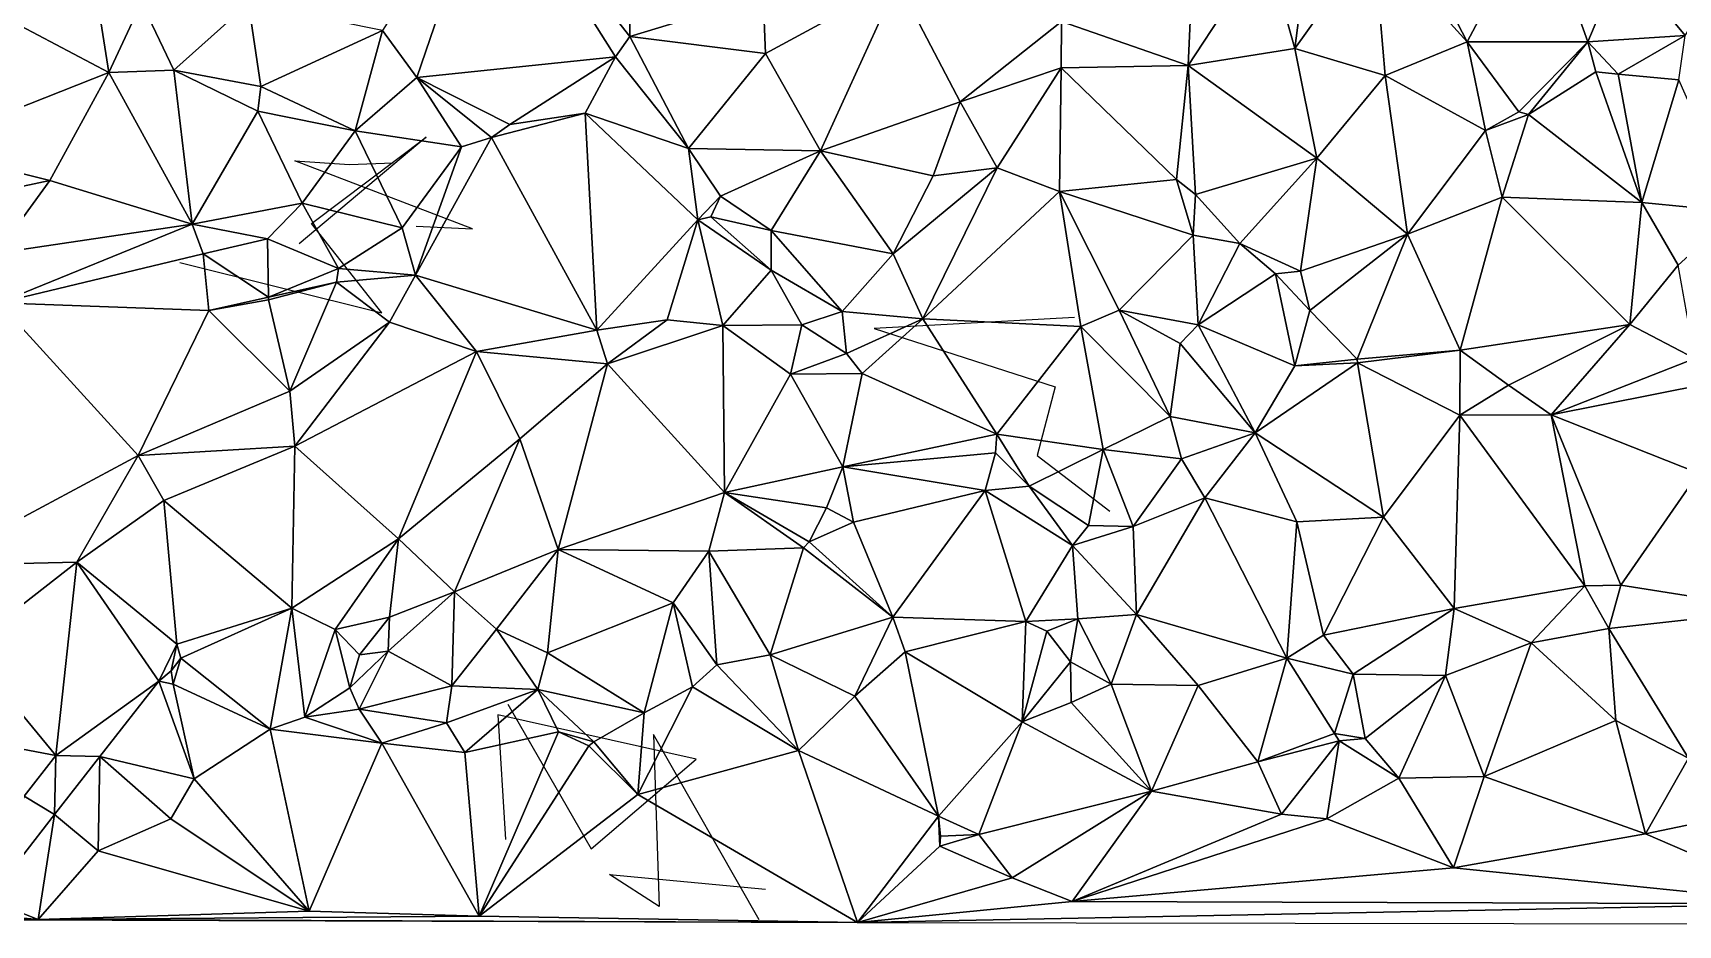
# Model space of a CAD drawing. Header units: metres. Extents: x -15.5 to 15.4, y -15.4 to 15.2.
# Drawn here: x -7.91 to 4.44, y -14.99 to -8.3 of the extents above; entities that cross this region are included whole.
import ezdxf

# ---------------------------------------------------------------- set-up
doc = ezdxf.new("R2010")
doc.units = ezdxf.units.M
doc.layers.add('CRACKS', color=1, linetype='Continuous')
doc.layers.add('STREET_MESH', color=7, linetype='Continuous')

msp = doc.modelspace()

# ---------------------------------------------------------------- linework, layer by layer
at = {"layer": 'CRACKS'}
for points in [[(-6.808, -10.02, 0.1), (-5.29, -10.398, 0.1), (-5.818, -9.728, 0.1), (-4.959, -9.078, 0.1), (-5.911, -9.881, 0.1)], [(-5.033, -9.747, 0.1), (-4.611, -9.768, 0.1), (-5.945, -9.258, 0.1), (-5.533, -9.284, 0.1), (-5.206, -9.271, 0.1)], [(-0.092, -10.432, 0.1), (-1.595, -10.516, 0.1), (-0.237, -10.953, 0.1), (-0.371, -11.468, 0.1), (0.174, -11.886, 0.1)], [(-4.344, -13.335, 0.1), (-3.719, -14.423, 0.1), (-2.932, -13.749, 0.1), (-4.419, -13.417, 0.1), (-4.362, -14.353, 0.1)], [(-2.459, -14.956, 0.1), (-3.251, -13.565, 0.1), (-3.21, -14.856, 0.1), (-3.582, -14.614, 0.1), (-2.41, -14.726, 0.1)]]:
    msp.add_polyline3d(points, dxfattribs=at)
at = {"layer": 'STREET_MESH'}
for points in [[(-5.029, -8.631), (-4.47, -6.997), (-5.286, -8.277)], [(-5.029, -8.631), (-3.538, -8.477), (-4.47, -6.997)], [(-4.47, -6.997), (-3.429, -8.324), (-3.423, -7.425)], [(-4.47, -6.997), (-3.538, -8.477), (-3.429, -8.324)], [(2.407, -7.49), (2.857, -8.363), (3.397, -7.342)], [(2.857, -8.363), (3.763, -8.363), (3.397, -7.342)], [(3.763, -8.363), (4.022, -7.744), (3.397, -7.342)], [(-3.429, -8.324), (-2.428, -8.017), (-3.423, -7.425)], [(2.857, -8.363), (2.407, -7.49), (2.154, -7.588)], [(-7.505, -7.546), (-9.066, -7.68), (-7.341, -8.593)], [(-7.096, -8.067), (-7.505, -7.546), (-7.341, -8.593)], [(0.763, -8.541), (0.803, -7.652), (-0.188, -8.21)], [(1.348, -7.648), (0.763, -8.541), (1.563, -8.414)], [(1.348, -7.648), (0.803, -7.652), (0.763, -8.541)], [(1.657, -7.674), (1.348, -7.648), (1.563, -8.414)], [(1.563, -8.414), (2.241, -8.617), (2.154, -7.588)], [(1.657, -7.674), (1.563, -8.414), (2.154, -7.588)], [(2.241, -8.617), (2.857, -8.363), (2.154, -7.588)], [(-9.066, -7.68), (-8.772, -9.16), (-7.341, -8.593)], [(3.763, -8.363), (4.492, -8.316), (4.022, -7.744)], [(4.492, -8.316), (4.755, -7.908), (4.022, -7.744)], [(-2.428, -8.017), (-3.429, -8.324), (-2.412, -8.45)], [(-1.42, -7.913), (-2.428, -8.017), (-2.412, -8.45)], [(-1.997, -9.181), (-1.42, -7.913), (-2.412, -8.45)], [(-1.42, -7.913), (-1.997, -9.181), (-0.95, -8.814)], [(-0.188, -8.21), (-1.42, -7.913), (-0.95, -8.814)], [(-6.852, -8.577), (-7.096, -8.067), (-7.341, -8.593)], [(-7.096, -8.067), (-6.852, -8.577), (-6.291, -8.076)], [(-6.852, -8.577), (-6.198, -8.699), (-6.291, -8.076)], [(-6.291, -8.076), (-6.198, -8.699), (-5.286, -8.277)], [(-0.192, -8.559), (-0.188, -8.21), (-0.95, -8.814)], [(-0.192, -8.559), (0.763, -8.541), (-0.188, -8.21)], [(-6.198, -8.699), (-5.491, -9.032), (-5.286, -8.277)], [(-5.491, -9.032), (-5.029, -8.631), (-5.286, -8.277)], [(-3.429, -8.324), (-3.538, -8.477), (-2.99, -9.165)], [(-3.429, -8.324), (-2.99, -9.165), (-2.412, -8.45)], [(2.857, -8.363), (2.241, -8.617), (2.993, -9.029)], [(3.244, -8.888), (2.857, -8.363), (2.993, -9.029)], [(3.244, -8.888), (3.763, -8.363), (2.857, -8.363)], [(3.244, -8.888), (3.318, -8.908), (3.763, -8.363)], [(3.318, -8.908), (3.822, -8.589), (3.763, -8.363)], [(3.989, -8.605), (4.492, -8.316), (3.763, -8.363)], [(3.822, -8.589), (3.989, -8.605), (3.763, -8.363)], [(4.492, -8.316), (3.989, -8.605), (4.445, -8.648)], [(-5.029, -8.631), (-4.33, -8.984), (-3.538, -8.477)], [(-3.538, -8.477), (-4.33, -8.984), (-3.765, -8.9)], [(-2.99, -9.165), (-3.538, -8.477), (-3.765, -8.9)], [(-2.99, -9.165), (-1.997, -9.181), (-2.412, -8.45)], [(0.763, -8.541), (1.728, -9.236), (1.563, -8.414)], [(1.728, -9.236), (2.241, -8.617), (1.563, -8.414)], [(-8.772, -9.16), (-7.782, -9.405), (-7.341, -8.593)], [(-7.782, -9.405), (-6.714, -9.732), (-7.341, -8.593)], [(-6.714, -9.732), (-6.852, -8.577), (-7.341, -8.593)], [(-6.222, -8.884), (-6.852, -8.577), (-6.714, -9.732)], [(-6.222, -8.884), (-6.198, -8.699), (-6.852, -8.577)], [(-4.693, -9.152), (-5.029, -8.631), (-5.491, -9.032)], [(-5.029, -8.631), (-4.693, -9.152), (-4.468, -9.082)], [(-4.33, -8.984), (-5.029, -8.631), (-4.468, -9.082)], [(-0.671, -9.309), (-0.192, -8.559), (-0.95, -8.814)], [(-0.192, -8.559), (-0.671, -9.309), (-0.205, -9.488)], [(0.675, -9.397), (-0.192, -8.559), (-0.205, -9.488)], [(-0.192, -8.559), (0.675, -9.397), (0.763, -8.541)], [(0.675, -9.397), (0.816, -9.509), (0.763, -8.541)], [(0.816, -9.509), (1.728, -9.236), (0.763, -8.541)], [(2.408, -9.808), (2.241, -8.617), (1.728, -9.236)], [(2.241, -8.617), (2.408, -9.808), (2.993, -9.029)], [(3.822, -8.589), (3.318, -8.908), (4.167, -9.57)], [(3.989, -8.605), (3.822, -8.589), (4.167, -9.57)], [(3.989, -8.605), (4.167, -9.57), (4.445, -8.648)], [(-6.198, -8.699), (-6.222, -8.884), (-5.491, -9.032)], [(4.167, -9.57), (4.884, -9.64), (4.445, -8.648)], [(-5.889, -9.575), (-6.222, -8.884), (-6.714, -9.732)], [(-6.222, -8.884), (-5.889, -9.575), (-5.491, -9.032)], [(-1.997, -9.181), (-1.151, -9.369), (-0.95, -8.814)], [(-1.151, -9.369), (-0.671, -9.309), (-0.95, -8.814)], [(3.318, -8.908), (3.244, -8.888), (2.993, -9.029)], [(-4.468, -9.082), (-3.677, -10.529), (-3.765, -8.9)], [(-4.33, -8.984), (-4.468, -9.082), (-3.765, -8.9)], [(-2.99, -9.165), (-3.765, -8.9), (-2.919, -9.699)], [(-3.765, -8.9), (-3.677, -10.529), (-2.919, -9.699)], [(3.12, -9.529), (3.318, -8.908), (2.993, -9.029)], [(3.318, -8.908), (3.12, -9.529), (4.167, -9.57)], [(-5.491, -9.032), (-5.889, -9.575), (-5.137, -9.76)], [(-4.693, -9.152), (-5.491, -9.032), (-5.137, -9.76)], [(-4.693, -9.152), (-5.038, -10.115), (-4.468, -9.082)], [(-5.038, -10.115), (-3.677, -10.529), (-4.468, -9.082)], [(2.408, -9.808), (3.12, -9.529), (2.993, -9.029)], [(-8.221, -9.498), (-7.782, -9.405), (-8.772, -9.16)], [(-5.038, -10.115), (-4.693, -9.152), (-5.137, -9.76)], [(-2.749, -9.521), (-2.99, -9.165), (-2.919, -9.699)], [(-2.749, -9.521), (-1.997, -9.181), (-2.99, -9.165)], [(-2.749, -9.521), (-2.367, -9.78), (-1.997, -9.181)], [(-1.997, -9.181), (-2.367, -9.78), (-1.452, -9.955)], [(-1.997, -9.181), (-1.452, -9.955), (-1.151, -9.369)], [(0.816, -9.509), (1.151, -9.878), (1.728, -9.236)], [(1.151, -9.878), (1.606, -10.086), (1.728, -9.236)], [(1.606, -10.086), (2.408, -9.808), (1.728, -9.236)], [(-1.452, -9.955), (-0.671, -9.309), (-1.151, -9.369)], [(-0.671, -9.309), (-1.452, -9.955), (-1.229, -10.442)], [(-0.671, -9.309), (-1.229, -10.442), (-0.205, -9.488)], [(-8.221, -9.498), (-8.18, -9.95), (-7.782, -9.405)], [(-8.18, -9.95), (-6.714, -9.732), (-7.782, -9.405)], [(-1.229, -10.442), (-0.044, -10.5), (-0.205, -9.488)], [(0.799, -9.816), (0.675, -9.397), (-0.205, -9.488)], [(-0.205, -9.488), (-0.044, -10.5), (0.243, -10.379)], [(0.799, -9.816), (-0.205, -9.488), (0.243, -10.379)], [(0.816, -9.509), (0.675, -9.397), (0.799, -9.816)], [(1.151, -9.878), (0.816, -9.509), (0.799, -9.816)], [(-6.15, -9.842), (-5.889, -9.575), (-6.714, -9.732)], [(-6.15, -9.842), (-5.616, -10.064), (-5.889, -9.575)], [(-5.889, -9.575), (-5.616, -10.064), (-5.137, -9.76)], [(-2.82, -9.676), (-2.749, -9.521), (-2.919, -9.699)], [(-2.82, -9.676), (-2.367, -9.78), (-2.749, -9.521)], [(2.804, -10.679), (3.12, -9.529), (2.408, -9.808)], [(3.12, -9.529), (2.804, -10.679), (4.077, -10.485)], [(4.167, -9.57), (3.12, -9.529), (4.077, -10.485)], [(4.44, -10.039), (4.167, -9.57), (4.077, -10.485)], [(4.44, -10.039), (4.884, -9.64), (4.167, -9.57)], [(-6.714, -9.732), (-8.18, -9.95), (-8.166, -10.324)], [(-6.632, -9.955), (-6.714, -9.732), (-8.166, -10.324)], [(-6.15, -9.842), (-6.714, -9.732), (-6.632, -9.955)], [(-3.677, -10.529), (-3.148, -10.45), (-2.919, -9.699)], [(-3.148, -10.45), (-2.73, -10.493), (-2.919, -9.699)], [(-2.369, -10.078), (-2.82, -9.676), (-2.919, -9.699)], [(-2.73, -10.493), (-2.369, -10.078), (-2.919, -9.699)], [(-2.367, -9.78), (-2.82, -9.676), (-2.369, -10.078)], [(-6.142, -10.281), (-6.15, -9.842), (-6.632, -9.955)], [(-5.616, -10.064), (-6.15, -9.842), (-6.142, -10.281)], [(-5.616, -10.064), (-5.038, -10.115), (-5.137, -9.76)], [(-1.835, -10.388), (-2.367, -9.78), (-2.369, -10.078)], [(-2.367, -9.78), (-1.835, -10.388), (-1.452, -9.955)], [(0.836, -10.487), (0.799, -9.816), (0.243, -10.379)], [(1.151, -9.878), (0.799, -9.816), (0.836, -10.487)], [(1.418, -10.106), (1.151, -9.878), (0.836, -10.487)], [(1.418, -10.106), (1.606, -10.086), (1.151, -9.878)], [(2.408, -9.808), (1.606, -10.086), (1.675, -10.38)], [(2.032, -10.747), (2.408, -9.808), (1.675, -10.38)], [(2.032, -10.747), (2.804, -10.679), (2.408, -9.808)], [(-6.589, -10.38), (-6.632, -9.955), (-8.166, -10.324)], [(-6.589, -10.38), (-6.142, -10.281), (-6.632, -9.955)], [(-1.452, -9.955), (-1.835, -10.388), (-1.229, -10.442)], [(-5.632, -10.168), (-5.616, -10.064), (-6.142, -10.281)], [(-5.616, -10.064), (-5.632, -10.168), (-5.038, -10.115)], [(-5.632, -10.168), (-5.234, -10.467), (-5.038, -10.115)], [(-5.038, -10.115), (-5.234, -10.467), (-4.579, -10.689)], [(-5.038, -10.115), (-4.579, -10.689), (-3.677, -10.529)], [(-2.73, -10.493), (-2.138, -10.488), (-2.369, -10.078)], [(-2.138, -10.488), (-1.835, -10.388), (-2.369, -10.078)], [(1.564, -10.795), (1.418, -10.106), (0.836, -10.487)], [(1.606, -10.086), (1.418, -10.106), (1.675, -10.38)], [(1.418, -10.106), (1.564, -10.795), (1.675, -10.38)], [(4.566, -10.742), (4.44, -10.039), (4.077, -10.485)], [(-6.142, -10.301), (-5.632, -10.168), (-6.142, -10.281)], [(-5.632, -10.168), (-6.142, -10.301), (-5.982, -10.986)], [(-5.234, -10.467), (-5.632, -10.168), (-5.982, -10.986)], [(-8.166, -10.324), (-8.661, -12.294), (-7.121, -11.469)], [(-6.589, -10.38), (-8.166, -10.324), (-7.121, -11.469)], [(-6.142, -10.301), (-6.142, -10.281), (-6.589, -10.38)], [(-6.142, -10.301), (-6.589, -10.38), (-5.982, -10.986)], [(-5.982, -10.986), (-6.589, -10.38), (-7.121, -11.469)], [(-5.944, -11.398), (-5.234, -10.467), (-5.982, -10.986)], [(-4.579, -10.689), (-5.234, -10.467), (-5.944, -11.398)], [(-3.148, -10.45), (-3.677, -10.529), (-3.598, -10.78)], [(-2.73, -10.493), (-3.148, -10.45), (-3.598, -10.78)], [(-2.718, -11.748), (-2.73, -10.493), (-3.598, -10.78)], [(-2.223, -10.858), (-2.138, -10.488), (-2.73, -10.493)], [(-2.223, -10.858), (-2.73, -10.493), (-2.718, -11.748)], [(-2.223, -10.858), (-1.803, -10.703), (-2.138, -10.488)], [(-2.138, -10.488), (-1.803, -10.703), (-1.835, -10.388)], [(-1.835, -10.388), (-1.803, -10.703), (-1.229, -10.442)], [(-1.803, -10.703), (-1.686, -10.853), (-1.229, -10.442)], [(-1.229, -10.442), (-1.686, -10.853), (-0.673, -11.31)], [(-0.044, -10.5), (-1.229, -10.442), (-0.673, -11.31)], [(-0.044, -10.5), (0.627, -11.177), (0.243, -10.379)], [(0.627, -11.177), (0.702, -10.629), (0.243, -10.379)], [(0.702, -10.629), (0.836, -10.487), (0.243, -10.379)], [(0.702, -10.629), (1.266, -11.299), (0.836, -10.487)], [(1.266, -11.299), (1.564, -10.795), (0.836, -10.487)], [(1.564, -10.795), (2.032, -10.747), (1.675, -10.38)], [(2.804, -10.679), (3.168, -10.941), (4.077, -10.485)], [(3.168, -10.941), (3.488, -11.163), (4.077, -10.485)], [(3.488, -11.163), (4.566, -10.742), (4.077, -10.485)], [(-3.677, -10.529), (-4.579, -10.689), (-3.598, -10.78)], [(0.125, -11.425), (-0.044, -10.5), (-0.673, -11.31)], [(0.627, -11.177), (-0.044, -10.5), (0.125, -11.425)], [(-4.579, -10.689), (-5.944, -11.398), (-5.165, -12.096)], [(-4.255, -11.343), (-4.579, -10.689), (-5.165, -12.096)], [(-4.579, -10.689), (-4.255, -11.343), (-3.598, -10.78)], [(-1.803, -10.703), (-2.223, -10.858), (-1.686, -10.853)], [(1.266, -11.299), (0.702, -10.629), (0.627, -11.177)], [(2.804, -10.679), (2.032, -10.747), (2.034, -10.773)], [(2.801, -11.166), (2.804, -10.679), (2.034, -10.773)], [(3.168, -10.941), (2.804, -10.679), (2.801, -11.166)], [(4.566, -10.742), (3.488, -11.163), (4.658, -10.932)], [(-4.255, -11.343), (-3.966, -12.176), (-3.598, -10.78)], [(-3.966, -12.176), (-2.718, -11.748), (-3.598, -10.78)], [(-2.223, -10.858), (-2.718, -11.748), (-1.829, -11.555)], [(-1.686, -10.853), (-2.223, -10.858), (-1.829, -11.555)], [(-1.686, -10.853), (-1.829, -11.555), (-0.673, -11.31)], [(2.034, -10.773), (1.266, -11.299), (2.229, -11.933)], [(1.564, -10.795), (1.266, -11.299), (2.034, -10.773)], [(2.032, -10.747), (1.564, -10.795), (2.034, -10.773)], [(2.801, -11.166), (2.034, -10.773), (2.229, -11.933)], [(-5.944, -11.398), (-5.982, -10.986), (-7.121, -11.469)], [(3.168, -10.941), (2.801, -11.166), (3.488, -11.163)], [(4.658, -10.932), (3.488, -11.163), (4.593, -11.602)], [(0.712, -11.495), (0.627, -11.177), (0.125, -11.425)], [(0.712, -11.495), (1.266, -11.299), (0.627, -11.177)], [(2.759, -12.617), (2.801, -11.166), (2.229, -11.933)], [(2.801, -11.166), (2.759, -12.617), (3.739, -12.447)], [(3.488, -11.163), (2.801, -11.166), (3.739, -12.447)], [(3.488, -11.163), (4.009, -12.442), (4.593, -11.602)], [(4.009, -12.442), (3.488, -11.163), (3.739, -12.447)], [(-4.745, -12.493), (-4.255, -11.343), (-5.165, -12.096)], [(-4.255, -11.343), (-4.745, -12.493), (-3.966, -12.176)], [(-1.829, -11.555), (-0.683, -11.45), (-0.673, -11.31)], [(-0.683, -11.45), (-0.431, -11.7), (-0.673, -11.31)], [(-0.431, -11.7), (0.125, -11.425), (-0.673, -11.31)], [(1.266, -11.299), (0.712, -11.495), (0.886, -11.788)], [(1.577, -11.966), (1.266, -11.299), (0.886, -11.788)], [(1.266, -11.299), (1.577, -11.966), (2.229, -11.933)], [(-8.661, -12.294), (-7.58, -12.27), (-7.121, -11.469)], [(-7.58, -12.27), (-6.928, -11.808), (-7.121, -11.469)], [(-6.928, -11.808), (-5.944, -11.398), (-7.121, -11.469)], [(-5.944, -11.398), (-6.928, -11.808), (-5.967, -12.615)], [(-5.944, -11.398), (-5.967, -12.615), (-5.165, -12.096)], [(-0.762, -11.733), (-0.683, -11.45), (-1.829, -11.555)], [(-0.431, -11.7), (-0.683, -11.45), (-0.762, -11.733)], [(-0.431, -11.7), (0.015, -11.994), (0.125, -11.425)], [(0.015, -11.994), (0.348, -12.002), (0.125, -11.425)], [(0.348, -12.002), (0.712, -11.495), (0.125, -11.425)], [(-2.718, -11.748), (-1.953, -11.862), (-1.829, -11.555)], [(-1.953, -11.862), (-1.75, -11.97), (-1.829, -11.555)], [(-1.75, -11.97), (-0.762, -11.733), (-1.829, -11.555)], [(0.712, -11.495), (0.348, -12.002), (0.886, -11.788)], [(4.009, -12.442), (5.182, -12.629), (4.593, -11.602)], [(-0.762, -11.733), (-1.75, -11.97), (-1.455, -12.682)], [(-0.457, -12.716), (-0.762, -11.733), (-1.455, -12.682)], [(-0.431, -11.7), (-0.762, -11.733), (-0.106, -12.144)], [(-0.762, -11.733), (-0.457, -12.716), (-0.106, -12.144)], [(0.015, -11.994), (-0.431, -11.7), (-0.106, -12.144)], [(-6.928, -11.808), (-7.58, -12.27), (-6.829, -12.885)], [(-5.967, -12.615), (-6.928, -11.808), (-6.829, -12.885)], [(-2.718, -11.748), (-3.966, -12.176), (-2.835, -12.188)], [(-2.126, -12.162), (-2.718, -11.748), (-2.835, -12.188)], [(-2.083, -12.118), (-2.718, -11.748), (-2.126, -12.162)], [(-2.083, -12.118), (-1.953, -11.862), (-2.718, -11.748)], [(0.348, -12.002), (0.374, -12.664), (0.886, -11.788)], [(0.374, -12.664), (1.503, -12.992), (0.886, -11.788)], [(1.503, -12.992), (1.577, -11.966), (0.886, -11.788)], [(-1.953, -11.862), (-2.083, -12.118), (-1.75, -11.97)], [(-1.75, -11.97), (-2.083, -12.118), (-1.455, -12.682)], [(1.779, -12.819), (1.577, -11.966), (1.503, -12.992)], [(1.577, -11.966), (1.779, -12.819), (2.229, -11.933)], [(1.779, -12.819), (2.759, -12.617), (2.229, -11.933)], [(-5.967, -12.615), (-5.641, -12.776), (-5.165, -12.096)], [(-5.641, -12.776), (-5.234, -12.682), (-5.165, -12.096)], [(-5.234, -12.682), (-4.745, -12.493), (-5.165, -12.096)], [(0.348, -12.002), (0.015, -11.994), (-0.106, -12.144)], [(0.374, -12.664), (0.348, -12.002), (-0.106, -12.144)], [(-4.745, -12.493), (-4.43, -12.773), (-3.966, -12.176)], [(-4.43, -12.773), (-4.048, -12.95), (-3.966, -12.176)], [(-4.048, -12.95), (-3.105, -12.576), (-3.966, -12.176)], [(-3.966, -12.176), (-3.105, -12.576), (-2.835, -12.188)], [(-3.105, -12.576), (-2.777, -13.04), (-2.835, -12.188)], [(-2.375, -12.967), (-2.126, -12.162), (-2.835, -12.188)], [(-2.777, -13.04), (-2.375, -12.967), (-2.835, -12.188)], [(-2.126, -12.162), (-2.375, -12.967), (-1.455, -12.682)], [(-2.083, -12.118), (-2.126, -12.162), (-1.455, -12.682)], [(-0.457, -12.716), (-0.065, -12.695), (-0.106, -12.144)], [(-0.065, -12.695), (0.374, -12.664), (-0.106, -12.144)], [(-8.405, -12.914), (-7.58, -12.27), (-8.661, -12.294)], [(-7.58, -12.27), (-8.405, -12.914), (-7.739, -13.721)], [(-6.965, -13.164), (-7.58, -12.27), (-7.739, -13.721)], [(-7.58, -12.27), (-6.965, -13.164), (-6.829, -12.885)], [(2.759, -12.617), (3.336, -12.875), (3.739, -12.447)], [(3.336, -12.875), (3.919, -12.767), (3.739, -12.447)], [(3.919, -12.767), (4.009, -12.442), (3.739, -12.447)], [(4.009, -12.442), (3.919, -12.767), (5.182, -12.629)], [(-5.244, -12.937), (-4.745, -12.493), (-5.234, -12.682)], [(-4.766, -13.198), (-4.745, -12.493), (-5.244, -12.937)], [(-4.745, -12.493), (-4.766, -13.198), (-4.43, -12.773)], [(-3.322, -13.402), (-3.105, -12.576), (-4.048, -12.95)], [(-3.105, -12.576), (-3.322, -13.402), (-2.958, -13.207)], [(-2.777, -13.04), (-3.105, -12.576), (-2.958, -13.207)], [(-5.967, -12.615), (-6.829, -12.885), (-6.799, -12.99)], [(-6.13, -13.523), (-5.967, -12.615), (-6.799, -12.99)], [(-5.967, -12.615), (-6.13, -13.523), (-5.869, -13.434)], [(-5.641, -12.776), (-5.967, -12.615), (-5.869, -13.434)], [(-5.234, -12.682), (-5.641, -12.776), (-5.459, -12.966)], [(-5.244, -12.937), (-5.234, -12.682), (-5.459, -12.966)], [(-2.375, -12.967), (-1.741, -13.275), (-1.455, -12.682)], [(-1.741, -13.275), (-1.362, -12.942), (-1.455, -12.682)], [(-1.362, -12.942), (-0.457, -12.716), (-1.455, -12.682)], [(-0.457, -12.716), (-1.362, -12.942), (-0.483, -13.469)], [(-0.299, -12.787), (-0.457, -12.716), (-0.483, -13.469)], [(-0.065, -12.695), (-0.457, -12.716), (-0.299, -12.787)], [(-0.121, -13.019), (-0.065, -12.695), (-0.299, -12.787)], [(-0.065, -12.695), (-0.121, -13.019), (0.185, -13.186)], [(0.374, -12.664), (-0.065, -12.695), (0.185, -13.186)], [(0.836, -13.196), (0.374, -12.664), (0.185, -13.186)], [(0.374, -12.664), (0.836, -13.196), (1.503, -12.992)], [(2.001, -13.111), (2.759, -12.617), (1.779, -12.819)], [(2.759, -12.617), (2.001, -13.111), (2.695, -13.12)], [(3.336, -12.875), (2.759, -12.617), (2.695, -13.12)], [(5.182, -12.629), (3.919, -12.767), (4.518, -13.742)], [(-5.53, -13.213), (-5.641, -12.776), (-5.869, -13.434)], [(-5.641, -12.776), (-5.53, -13.213), (-5.459, -12.966)], [(-4.43, -12.773), (-4.766, -13.198), (-4.119, -13.226)], [(-4.048, -12.95), (-4.43, -12.773), (-4.119, -13.226)], [(-0.121, -13.019), (-0.299, -12.787), (-0.483, -13.469)], [(2.001, -13.111), (1.779, -12.819), (1.503, -12.992)], [(3.973, -13.46), (3.919, -12.767), (3.336, -12.875)], [(3.919, -12.767), (3.973, -13.46), (4.518, -13.742)], [(-8.405, -12.914), (-8.688, -13.541), (-7.739, -13.721)], [(-6.965, -13.164), (-6.873, -13.087), (-6.829, -12.885)], [(-6.829, -12.885), (-6.873, -13.087), (-6.799, -12.99)], [(-5.53, -13.213), (-5.244, -12.937), (-5.459, -12.966)], [(-5.462, -13.374), (-5.244, -12.937), (-5.53, -13.213)], [(-4.766, -13.198), (-5.244, -12.937), (-5.462, -13.374)], [(-3.322, -13.402), (-4.048, -12.95), (-4.119, -13.226)], [(-2.375, -12.967), (-2.777, -13.04), (-2.164, -13.683)], [(-1.741, -13.275), (-2.375, -12.967), (-2.164, -13.683)], [(-1.362, -12.942), (-1.741, -13.275), (-1.113, -14.176)], [(-0.483, -13.469), (-1.362, -12.942), (-1.113, -14.176)], [(2.984, -13.88), (3.336, -12.875), (2.695, -13.12)], [(3.973, -13.46), (3.336, -12.875), (2.984, -13.88)], [(-6.858, -13.186), (-6.873, -13.087), (-6.965, -13.164)], [(-6.873, -13.087), (-6.858, -13.186), (-6.799, -12.99)], [(-6.858, -13.186), (-6.13, -13.523), (-6.799, -12.99)], [(-2.777, -13.04), (-2.958, -13.207), (-2.164, -13.683)], [(-0.117, -13.324), (-0.121, -13.019), (-0.483, -13.469)], [(-0.121, -13.019), (-0.117, -13.324), (0.185, -13.186)], [(0.836, -13.196), (1.285, -13.77), (1.503, -12.992)], [(1.285, -13.77), (1.86, -13.556), (1.503, -12.992)], [(1.86, -13.556), (2.001, -13.111), (1.503, -12.992)], [(-7.408, -13.729), (-6.965, -13.164), (-7.739, -13.721)], [(-6.965, -13.164), (-7.408, -13.729), (-6.7, -13.898)], [(-6.858, -13.186), (-6.965, -13.164), (-6.7, -13.898)], [(-6.13, -13.523), (-6.858, -13.186), (-6.7, -13.898)], [(-5.462, -13.374), (-5.53, -13.213), (-5.869, -13.434)], [(-4.806, -13.476), (-4.766, -13.198), (-5.462, -13.374)], [(-4.766, -13.198), (-4.806, -13.476), (-4.119, -13.226)], [(-2.164, -13.683), (-2.958, -13.207), (-3.369, -14.014)], [(-2.958, -13.207), (-3.322, -13.402), (-3.369, -14.014)], [(-0.117, -13.324), (0.488, -13.99), (0.185, -13.186)], [(0.488, -13.99), (0.836, -13.196), (0.185, -13.186)], [(1.285, -13.77), (0.836, -13.196), (0.488, -13.99)], [(2.092, -13.595), (2.001, -13.111), (1.86, -13.556)], [(2.001, -13.111), (2.092, -13.595), (2.695, -13.12)], [(2.695, -13.12), (2.092, -13.595), (2.343, -13.892)], [(2.984, -13.88), (2.695, -13.12), (2.343, -13.892)], [(-4.119, -13.226), (-4.806, -13.476), (-4.668, -13.698)], [(-3.964, -13.545), (-4.119, -13.226), (-4.668, -13.698)], [(-3.7, -13.618), (-3.322, -13.402), (-4.119, -13.226)], [(-3.964, -13.545), (-3.7, -13.618), (-4.119, -13.226)], [(-1.741, -13.275), (-2.164, -13.683), (-1.113, -14.176)], [(-0.117, -13.324), (-0.483, -13.469), (0.488, -13.99)], [(-6.13, -13.523), (-5.291, -13.629), (-5.869, -13.434)], [(-5.291, -13.629), (-5.462, -13.374), (-5.869, -13.434)], [(-4.806, -13.476), (-5.462, -13.374), (-5.291, -13.629)], [(-3.322, -13.402), (-3.7, -13.618), (-3.369, -14.014)], [(3.973, -13.46), (2.984, -13.88), (4.195, -14.309)], [(3.973, -13.46), (4.195, -14.309), (4.518, -13.742)], [(-8.688, -13.541), (-7.976, -14.028), (-7.739, -13.721)], [(-5.836, -14.891), (-6.13, -13.523), (-6.7, -13.898)], [(-5.836, -14.891), (-5.291, -13.629), (-6.13, -13.523)], [(-4.806, -13.476), (-5.291, -13.629), (-4.668, -13.698)], [(-3.964, -13.545), (-4.668, -13.698), (-4.561, -14.929)], [(-3.736, -13.65), (-3.964, -13.545), (-4.561, -14.929)], [(-3.7, -13.618), (-3.964, -13.545), (-3.736, -13.65)], [(-0.81, -14.315), (-0.483, -13.469), (-1.113, -14.176)], [(-0.483, -13.469), (-0.81, -14.315), (0.488, -13.99)], [(1.896, -13.611), (1.86, -13.556), (1.285, -13.77)], [(2.092, -13.595), (1.86, -13.556), (1.896, -13.611)], [(-5.291, -13.629), (-5.836, -14.891), (-4.561, -14.929)], [(-4.668, -13.698), (-5.291, -13.629), (-4.561, -14.929)], [(-3.369, -14.014), (-3.736, -13.65), (-4.561, -14.929)], [(-3.7, -13.618), (-3.736, -13.65), (-3.369, -14.014)], [(-2.164, -13.683), (-3.369, -14.014), (-1.721, -14.976)], [(-1.113, -14.176), (-2.164, -13.683), (-1.721, -14.976)], [(1.464, -14.163), (1.896, -13.611), (1.285, -13.77)], [(1.896, -13.611), (1.464, -14.163), (1.803, -14.197)], [(2.343, -13.892), (1.896, -13.611), (1.803, -14.197)], [(2.092, -13.595), (1.896, -13.611), (2.343, -13.892)], [(-7.976, -14.028), (-7.748, -14.165), (-7.739, -13.721)], [(-7.748, -14.165), (-7.408, -13.729), (-7.739, -13.721)], [(-7.748, -14.165), (-7.421, -14.438), (-7.408, -13.729)], [(-7.408, -13.729), (-7.421, -14.438), (-6.875, -14.198)], [(-6.7, -13.898), (-7.408, -13.729), (-6.875, -14.198)], [(1.464, -14.163), (1.285, -13.77), (0.488, -13.99)], [(4.195, -14.309), (5.049, -14.132), (4.518, -13.742)], [(-5.836, -14.891), (-6.7, -13.898), (-6.875, -14.198)], [(2.754, -14.565), (2.343, -13.892), (1.803, -14.197)], [(2.754, -14.565), (2.984, -13.88), (2.343, -13.892)], [(4.195, -14.309), (2.984, -13.88), (2.754, -14.565)], [(-7.748, -14.165), (-7.976, -14.028), (-8.246, -14.806)], [(-1.721, -14.976), (-3.369, -14.014), (-4.561, -14.929)], [(-0.81, -14.315), (-0.558, -14.641), (0.488, -13.99)], [(0.488, -13.99), (-0.558, -14.641), (-0.108, -14.817)], [(1.464, -14.163), (0.488, -13.99), (-0.108, -14.817)], [(-7.748, -14.165), (-8.246, -14.806), (-7.871, -14.952)], [(-7.421, -14.438), (-7.748, -14.165), (-7.871, -14.952)], [(-7.421, -14.438), (-5.836, -14.891), (-6.875, -14.198)], [(-1.103, -14.403), (-1.113, -14.176), (-1.721, -14.976)], [(-1.103, -14.403), (-1.097, -14.328), (-1.113, -14.176)], [(-1.097, -14.328), (-0.81, -14.315), (-1.113, -14.176)], [(1.803, -14.197), (1.464, -14.163), (-0.108, -14.817)], [(2.754, -14.565), (1.803, -14.197), (-0.108, -14.817)], [(5.049, -14.132), (4.195, -14.309), (5.412, -14.836)], [(-0.81, -14.315), (-1.103, -14.403), (-0.558, -14.641)], [(-0.81, -14.315), (-1.097, -14.328), (-1.103, -14.403)], [(4.195, -14.309), (2.754, -14.565), (5.412, -14.836)], [(-5.836, -14.891), (-7.421, -14.438), (-7.871, -14.952)], [(-0.558, -14.641), (-1.103, -14.403), (-1.721, -14.976)], [(5.412, -14.836), (2.754, -14.565), (-0.108, -14.817)], [(-0.558, -14.641), (-1.721, -14.976), (-0.108, -14.817)], [(-8.246, -14.806), (-8.481, -14.899), (-7.871, -14.952)], [(-1.721, -14.976), (5.412, -14.836), (-0.108, -14.817)], [(-7.871, -14.952), (-9.402, -14.863), (-14.51, -14.935)], [(-1.721, -14.976), (-7.871, -14.952), (-14.51, -14.935)], [(-8.481, -14.899), (-9.402, -14.863), (-7.871, -14.952)], [(-4.561, -14.929), (-5.836, -14.891), (-7.871, -14.952)], [(-1.721, -14.976), (-4.561, -14.929), (-7.871, -14.952)], [(5.412, -14.836), (-1.721, -14.976), (11.419, -14.995)]]:
    msp.add_3dface(points, dxfattribs=at)

doc.saveas('drawing.dxf')
